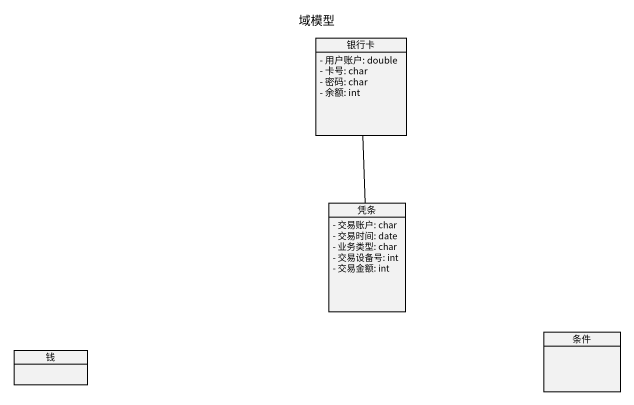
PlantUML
@startuml
title 域模型
hide circle
hide empty members
skinparam classAttributeIconSize 0
class 银行卡 {
  - 用户账户: double
  - 卡号: char
  - 密码: char
  - 余额: int
}
class 凭条 {
  - 交易账户: char
  - 交易时间: date
  - 业务类型: char
  - 交易设备号: int
  - 交易金额: int
}
class 条件
class 钱
银行卡 -- 凭条
@enduml
